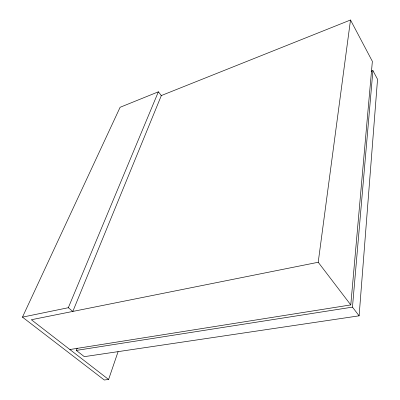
<?xml version="1.0" encoding="UTF-8"?>
<svg xmlns="http://www.w3.org/2000/svg" width="400" height="400" viewBox="0 0 400 400"><rect width="100%" height="100%" fill="white"/><g stroke="black" fill="none" stroke-linecap="round" stroke-linejoin="round"><path stroke-width="0.6" d="M77.21 348.085L76.305 350.415L84.32 356.66L359.115 315.83L377.54 79.285L372.91 70.605L371.14 71.225M359.115 315.83L352.47 307.125L372.91 70.605M69.88 349.53L350.78 304.915L372.365 61.355L350.505 20L161.005 95.68M350.78 304.915L318.215 262.265L350.505 20M22.46 317.135L68.33 307.71L72.825 311.425L161.34 95.55L158.365 91.82L120.105 107.29L22.46 317.135L104.28 379.995L108.59 379.475L118.085 351.685M68.33 307.71L158.365 91.82M318.215 262.265L31.355 319.735L108.59 379.475M76.305 350.415L352.47 307.125"/></g></svg>
